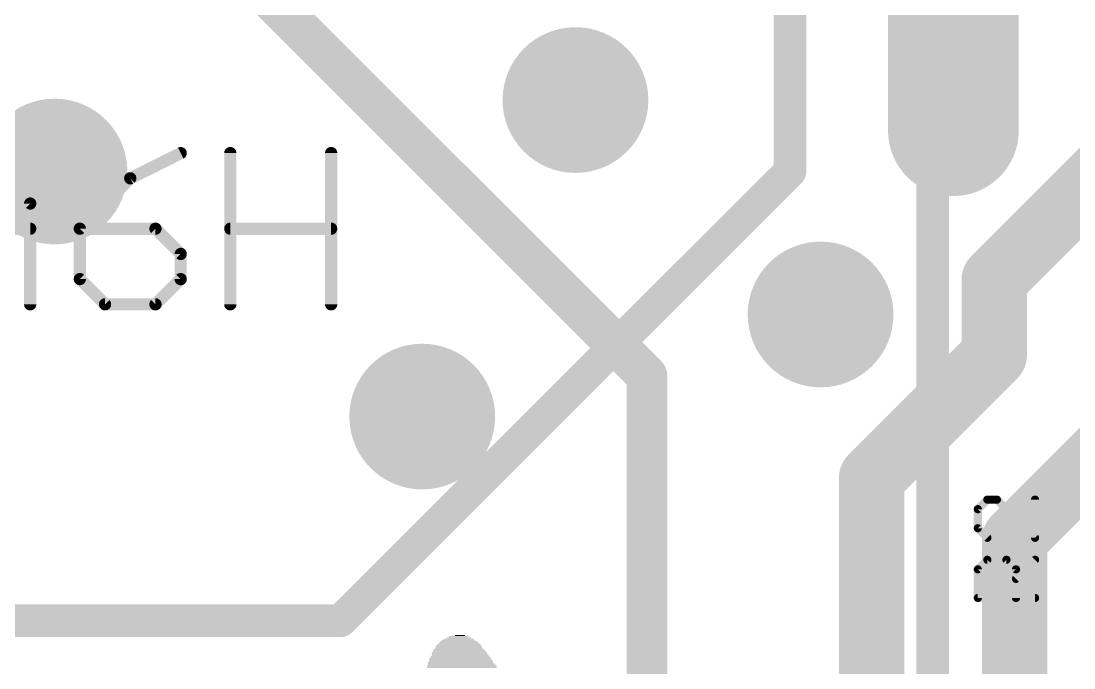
# Model space of a CAD drawing. Extents: x -2.5 to 35.7, y -0.6 to 34.3.
# Drawn here: x 14.52 to 21.07, y 20.15 to 24.18 of the extents above; entities that cross this region are included whole.
import ezdxf

# ---------------------------------------------------------------- set-up
doc = ezdxf.new("R2010")
doc.units = 0
for name, color, linetype in [('1', 12, 'CONTINUOUS'), ('16', 132, 'CONTINUOUS'), ('18', 110, 'CONTINUOUS'), ('21', 40, 'CONTINUOUS'), ('22', 6, 'CONTINUOUS'), ('25', 253, 'CONTINUOUS'), ('27', 253, 'CONTINUOUS')]:
    doc.layers.add(name, color=color, linetype=linetype)

# ---------------------------------------------------------------- blocks, each defined once
blk = doc.blocks.new('PIE')
at = {"const_width": 0.5}
blk.add_lwpolyline([(0, -0.25, 1), (0, 0.25, 1), (0, -0.25)], format="xyb", dxfattribs=at)
blk = doc.blocks.new('RECT')
blk.add_solid([(-0.5, -0.5), (0.5, -0.5), (-0.5, 0.5), (0.5, 0.5)])
blk = doc.blocks.new('ROUNDV')
at = {"const_width": 0.5}
blk.add_lwpolyline([(0, -0.25, 1), (0, 0.25, 1), (0, -0.25)], format="xyb", dxfattribs=at)

msp = doc.modelspace()

# ---------------------------------------------------------------- linework, layer by layer
at = {"layer": '1'}
for points, const_width in [([(20.32, 23.495), (20.32, 25.866)], 0.8128), ([(15.942, 24.444), (18.415, 21.971)], 0.254), ([(20.574, 22.569), (21.971, 23.966)], 0.4064), ([(20.574, 22.098), (20.574, 22.569)], 0.4064), ([(19.812, 21.336), (20.574, 22.098)], 0.4064), ([(18.415, 21.971), (18.415, 15.748)], 0.254), ([(20.701, 20.955), (21.463, 21.717)], 0.4064), ([(19.812, 19.685), (19.812, 21.336)], 0.4064), ([(20.701, 19.177), (20.701, 20.955)], 0.4064)]:
    msp.add_lwpolyline(points, dxfattribs=dict(at, const_width=const_width))
for points, const_width in [([(20.1168, 23.495, 1), (20.5232, 23.495)], 0.4064), ([(20.6756, 22.569, 1), (20.4724, 22.569)], 0.2032), ([(20.5022, 22.6408, 1), (20.6458, 22.4972)], 0.2032), ([(20.6458, 22.0262, 1), (20.5022, 22.1698)], 0.2032), ([(20.4724, 22.098, 1), (20.6756, 22.098)], 0.2032), ([(18.4785, 21.971, 1), (18.3515, 21.971)], 0.127), ([(18.3701, 21.9261, 1), (18.4599, 22.0159)], 0.127), ([(19.9136, 21.336, 1), (19.7104, 21.336)], 0.2032), ([(19.7402, 21.4078, 1), (19.8838, 21.2642)], 0.2032), ([(20.8026, 20.955, 1), (20.5994, 20.955)], 0.2032), ([(20.6292, 21.0268, 1), (20.7728, 20.8832)], 0.2032)]:
    msp.add_lwpolyline(points, format="xyb", dxfattribs=dict(at, const_width=const_width))
at = {"layer": '21', "const_width": 0.2032}
msp.add_lwpolyline([(20.192, 25.526), (20.192, 9.526)], dxfattribs=at)
at = {"layer": '22', "const_width": 0.2032}
for points in [[(19.304, 25.273), (19.304, 23.241)], [(19.304, 23.241), (16.51, 20.447)], [(16.51, 20.447), (8.89, 20.447)]]:
    msp.add_lwpolyline(points, dxfattribs=at)
at = {"layer": '22', "const_width": 0.1016}
for points in [[(19.3399, 23.2051, 1), (19.2681, 23.2769)], [(19.2532, 23.241, 1), (19.3548, 23.241)], [(16.4741, 20.4829, 1), (16.5459, 20.4111)], [(16.51, 20.3962, 1), (16.51, 20.4978)]]:
    msp.add_lwpolyline(points, format="xyb", dxfattribs=at)
at = {"layer": '25', "const_width": 0.0508}
for points in [[(20.5314, 21.2005), (20.4721, 21.1411)], [(20.5907, 21.2005), (20.5314, 21.2005)], [(20.828, 20.9632), (20.5907, 21.2005)], [(20.828, 21.2005), (20.828, 20.9632)], [(20.4721, 21.1411), (20.4721, 21.0225)], [(20.4721, 21.0225), (20.5314, 20.9632)], [(20.4721, 20.7669), (20.5314, 20.8263)], [(20.5314, 20.8263), (20.6501, 20.8263)], [(20.6501, 20.8263), (20.7094, 20.7669)], [(20.7094, 20.7076), (20.828, 20.8263)], [(20.4721, 20.589), (20.4721, 20.7669)], [(20.7094, 20.7669), (20.7094, 20.589)], [(20.828, 20.589), (20.4721, 20.589)]]:
    msp.add_lwpolyline(points, dxfattribs=at)
at = {"layer": '25', "const_width": 0.0254}
for points in [[(20.5314, 21.2132, 1), (20.5314, 21.1878)], [(20.5404, 21.1915, 1), (20.5224, 21.2094)], [(20.5997, 21.2094, 1), (20.5818, 21.1915)], [(20.5907, 21.1878, 1), (20.5907, 21.2132)], [(20.8407, 21.2005, 1), (20.8153, 21.2005)], [(20.4848, 21.1411, 1), (20.4594, 21.1411)], [(20.4631, 21.1501, 1), (20.4811, 21.1322)], [(20.4811, 21.0315, 1), (20.4631, 21.0135)], [(20.4594, 21.0225, 1), (20.4848, 21.0225)], [(20.5224, 20.9542, 1), (20.5404, 20.9722)], [(20.8153, 20.9632, 1), (20.8407, 20.9632)], [(20.819, 20.9542, 1), (20.837, 20.9722)], [(20.5314, 20.839, 1), (20.5314, 20.8136)], [(20.5404, 20.8173, 1), (20.5224, 20.8352)], [(20.659, 20.8352, 1), (20.6411, 20.8173)], [(20.6501, 20.8136, 1), (20.6501, 20.839)], [(20.837, 20.8173, 1), (20.819, 20.8352)], [(20.4848, 20.7669, 1), (20.4594, 20.7669)], [(20.4631, 20.7759, 1), (20.4811, 20.758)], [(20.7221, 20.7669, 1), (20.6967, 20.7669)], [(20.7004, 20.758, 1), (20.7183, 20.7759)], [(20.7004, 20.7166, 1), (20.7183, 20.6986)], [(20.4721, 20.6017, 1), (20.4721, 20.5763)], [(20.4594, 20.589, 1), (20.4848, 20.589)], [(20.6967, 20.589, 1), (20.7221, 20.589)], [(20.828, 20.5763, 1), (20.828, 20.6017)]]:
    msp.add_lwpolyline(points, format="xyb", dxfattribs=at)
at = {"layer": '27', "const_width": 0.0762}
for points in [[(14.2673, 23.3557), (14.5808, 23.0422)], [(15.5163, 23.3557), (15.2028, 23.1989)], [(15.8248, 22.4151), (15.8248, 23.3557)], [(16.4518, 23.3557), (16.4518, 22.4151)], [(15.2028, 23.1989), (14.8893, 22.8854)], [(14.5808, 23.0422), (14.5808, 22.4151)], [(13.9537, 22.8854), (14.5808, 22.8854)], [(14.8893, 22.8854), (14.8893, 22.5719)], [(15.3596, 22.8854), (14.8893, 22.8854)], [(15.5163, 22.7286), (15.3596, 22.8854)], [(15.8248, 22.8854), (16.4518, 22.8854)], [(15.5163, 22.5719), (15.5163, 22.7286)], [(14.8893, 22.5719), (15.046, 22.4151)], [(15.3596, 22.4151), (15.5163, 22.5719)], [(15.046, 22.4151), (15.3596, 22.4151)]]:
    msp.add_lwpolyline(points, dxfattribs=at)
at = {"layer": '27', "const_width": 0.0381}
for points in [[(15.5248, 23.3387, 1), (15.5078, 23.3727)], [(15.8438, 23.3557, 1), (15.8057, 23.3557)], [(16.4709, 23.3557, 1), (16.4328, 23.3557)], [(15.1943, 23.216, 1), (15.2113, 23.1819)], [(15.2163, 23.1855, 1), (15.1893, 23.2124)], [(14.5998, 23.0422, 1), (14.5617, 23.0422)], [(14.5673, 23.0287, 1), (14.5943, 23.0556)], [(14.5808, 22.8664, 1), (14.5808, 22.9045)], [(14.8758, 22.8989, 1), (14.9027, 22.8719)], [(14.9083, 22.8854, 1), (14.8702, 22.8854)], [(14.8893, 22.9045, 1), (14.8893, 22.8664)], [(15.373, 22.8989, 1), (15.3461, 22.8719)], [(15.3596, 22.8664, 1), (15.3596, 22.9045)], [(15.8248, 22.9045, 1), (15.8248, 22.8664)], [(16.4518, 22.8664, 1), (16.4518, 22.9045)], [(15.5354, 22.7286, 1), (15.4973, 22.7286)], [(15.5028, 22.7152, 1), (15.5298, 22.7421)], [(14.9027, 22.5853, 1), (14.8758, 22.5584)], [(14.8702, 22.5719, 1), (14.9083, 22.5719)], [(15.4973, 22.5719, 1), (15.5354, 22.5719)], [(15.5298, 22.5584, 1), (15.5028, 22.5853)], [(15.046, 22.4342, 1), (15.046, 22.3961)], [(15.3596, 22.3961, 1), (15.3596, 22.4342)], [(14.5617, 22.4151, 1), (14.5998, 22.4151)], [(15.0325, 22.4016, 1), (15.0595, 22.4286)], [(15.3461, 22.4286, 1), (15.373, 22.4016)], [(15.8057, 22.4151, 1), (15.8438, 22.4151)], [(16.4328, 22.4151, 1), (16.4709, 22.4151)]]:
    msp.add_lwpolyline(points, format="xyb", dxfattribs=at)

# ---------------------------------------------------------------- block references
at = {"layer": '16', "xscale": 6.35, "yscale": 6.35}
msp.add_blockref('PIE', (12.7, 27.051), dxfattribs=at)
at = {"layer": '18', "xscale": 0.9064, "yscale": 0.9064}
for p in [(17.9705, 23.6855), (17.9705, 23.6855), (14.732, 23.241), (14.732, 23.241), (19.4945, 22.352), (19.4945, 22.352), (17.018, 21.717), (17.018, 21.717)]:
    msp.add_blockref('ROUNDV', p, dxfattribs=at)
at = {"layer": '22', "rotation": 180}
for p, xscale, yscale in [((17.253, 20.3556), 0.0609, 0.0076), ((17.2454, 20.2946), 0.2743, 0.0076), ((17.2454, 20.3022), 0.2591, 0.0076), ((17.2453, 20.3099), 0.2438, 0.0077), ((17.2453, 20.3175), 0.2286, 0.0076), ((17.2415, 20.3251), 0.2058, 0.0076), ((17.2454, 20.3327), 0.1829, 0.0076), ((17.2453, 20.3403), 0.1524, 0.0076), ((17.2454, 20.348), 0.1219, 0.0077), ((17.253, 20.226), 0.3657, 0.0076), ((17.2492, 20.2489), 0.3429, 0.0076), ((17.2492, 20.2413), 0.3429, 0.0076), ((17.253, 20.2337), 0.3505, 0.0077), ((17.2453, 20.2641), 0.32, 0.0076), ((17.2492, 20.2565), 0.3277, 0.0076), ((17.2453, 20.2718), 0.3048, 0.0077), ((17.2453, 20.287), 0.2896, 0.0076), ((17.2453, 20.2794), 0.2896, 0.0076), ((17.2644, 20.1651), 0.4343, 0.0076), ((17.2644, 20.1575), 0.4343, 0.0077), ((17.2568, 20.1879), 0.4039, 0.0076), ((17.2644, 20.1727), 0.4191, 0.0076), ((17.2606, 20.1803), 0.4115, 0.0076), ((17.2529, 20.2108), 0.381, 0.0076), ((17.2568, 20.2032), 0.3887, 0.0076), ((17.2606, 20.1956), 0.3963, 0.0077), ((17.2568, 20.2184), 0.3733, 0.0076)]:
    msp.add_blockref('RECT', p, dxfattribs=dict(at, xscale=xscale, yscale=yscale))

doc.saveas('drawing.dxf')
